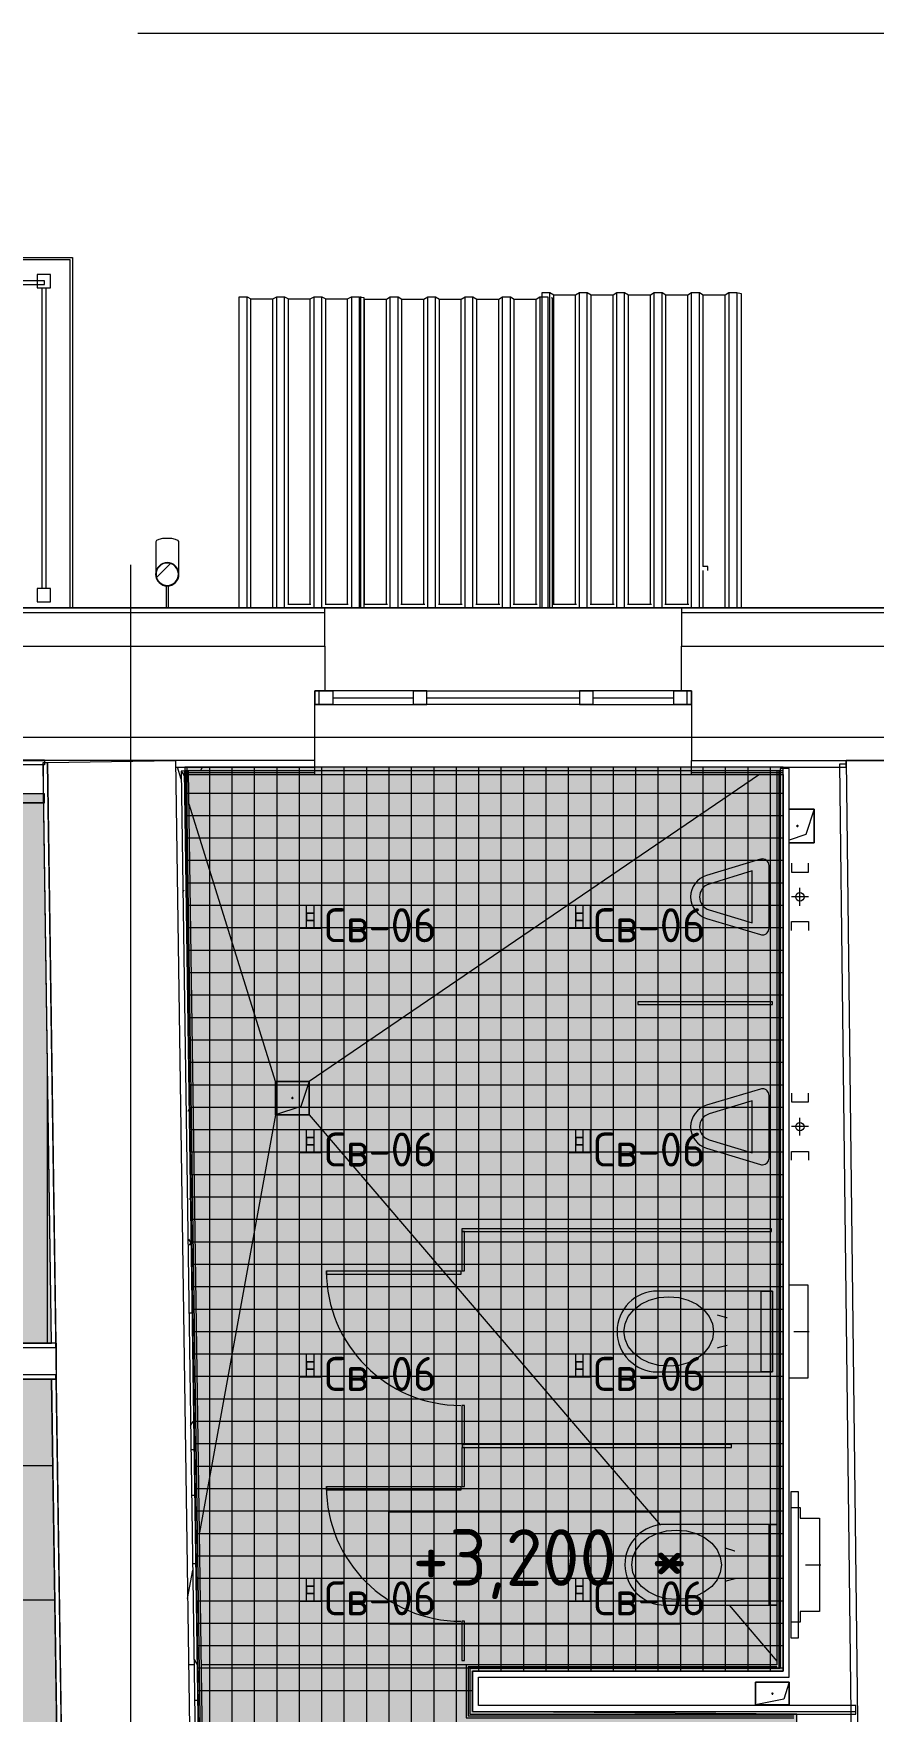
# Model space of a CAD drawing. Header units: millimetres. Extents: x -13069 to 207500, y -71366 to 56785.
# Drawn here: x 156993 to 160737, y 17881 to 25360 of the extents above; entities that cross this region are included whole.
import ezdxf

# ---------------------------------------------------------------- set-up
doc = ezdxf.new("R2010")
doc.units = ezdxf.units.MM
for name, color, linetype in [('PDF _Подложка без мебели', 7, 'Continuous'), ('PDF _светильники - марка', 7, 'Continuous'), ('PDF _Текст', 7, 'Continuous')]:
    doc.layers.add(name, color=color, linetype=linetype)
doc.layers.add('PDF _Потолки', color=7, linetype='Continuous', lineweight=5, true_color=0x535353)
doc.layers.add('PDF _Ригели', color=7, linetype='Continuous', true_color=0x959595)
doc.layers.add('PDF _светильники', color=7, linetype='Continuous', true_color=0xffffff)
doc.styles.add('PDF GOST Common', font='GOST_Common.ttf')

msp = doc.modelspace()

# ---------------------------------------------------------------- hatches: boundary and pattern name
at = {"layer": 'PDF _Потолки', "true_color": 0xffffff, "transparency": 33554559}
for points in [[(149742.021, 22100.942), (156747.02, 22100.942), (156747.02, 21931.442), (157035.423, 21931.442), (157035.423, 22100.942), (157072.624, 19522.042), (149742.021, 19522.341)], [(160335.02, 22089.642), (160335.02, 18060.241), (158950.022, 18060.241), (158950.022, 17881.243), (160395.024, 17868.243), (160395.024, 15413.543), (159043.724, 15413.543), (159043.724, 14664.044), (157772.721, 14664.044), (157667.424, 22089.642)], [(153778.324, 16790.341), (153778.324, 19362.744), (157073.32, 19361.843), (157111.424, 16790.341), (155887.919, 16790.341), (154857.92, 16790.341)]]:
    msp.add_hatch(color=7, dxfattribs=at).paths.add_polyline_path(points)

# ---------------------------------------------------------------- linework, layer by layer
at = {"layer": 'PDF _Подложка без мебели', "lineweight": 18}
for points in [[(152905.723, 24081.942), (152905.723, 24141.943), (152071.421, 24141.943), (152071.421, 24351.943), (152061.424, 24351.943), (152061.424, 24361.941), (157166.423, 24361.941), (157166.423, 22799.642)], [(157156.419, 22799.642), (157156.419, 24351.943), (152081.419, 24351.943), (152081.419, 24151.943), (154751.42, 24151.943)], [(152672.52, 24257.943), (152756.523, 24257.943), (152765.025, 24257.943), (152863.224, 24257.943), (152863.224, 24241.943), (154743.724, 24241.943), (157042.124, 24241.943), (157042.124, 24257.943), (154743.724, 24257.943)], [(157047.422, 24226.242), (157047.422, 22886.343), (157031.419, 22886.343), (157031.419, 24226.242)], [(157909.922, 22799.642), (157909.922, 24186.941), (157944.92, 24186.941), (157961.924, 24176.843), (158059.623, 24176.843), (158076.622, 24186.941), (158111.619, 24186.941), (158128.624, 24176.843), (158226.322, 24176.843), (158243.321, 24186.941), (158278.324, 24186.941), (158295.323, 24176.843), (158393.022, 24176.843), (158410.02, 24186.941), (158445.024, 24186.941), (158451.023, 24185.641)], [(157944.92, 22799.642), (157944.92, 24186.941)], [(157961.924, 22799.642), (157961.924, 24176.843)], [(158059.623, 22799.642), (158059.623, 24176.843)], [(158076.622, 22799.642), (158076.622, 24186.941)], [(158111.619, 22799.642), (158111.619, 24186.941)], [(158128.624, 22816.143), (158128.624, 24176.843)], [(158226.322, 22816.143), (158226.322, 24176.843)], [(158243.321, 22799.642), (158243.321, 24186.941)], [(158278.324, 22799.542), (158278.324, 24186.941)], [(158295.323, 22816.143), (158295.323, 24176.843)], [(158393.022, 22816.143), (158393.022, 24176.843)], [(158410.02, 24186.941), (158410.02, 22799.642)], [(158445.024, 24186.941), (158445.024, 22799.642)], [(158447.221, 24186.444), (158451.524, 24186.444), (158453.923, 24185.144)], [(158451.524, 22799.642), (158451.524, 24186.444)], [(158451.524, 24185.543), (158465.025, 24182.742), (158465.025, 22799.642)], [(158465.025, 24178.442), (158468.522, 24176.342), (158566.221, 24176.342), (158583.219, 24186.444), (158618.223, 24186.444), (158635.221, 24176.342), (158732.92, 24176.342), (158749.925, 24186.444), (158784.922, 24186.444), (158801.921, 24176.342), (158899.62, 24176.342), (158916.624, 24186.444), (158951.622, 24186.444), (158968.62, 24176.342), (159066.319, 24176.342), (159083.323, 24186.444), (159118.321, 24186.444), (159135.319, 24176.342), (159233.024, 24176.342), (159250.022, 24186.444), (159285.02, 24186.444), (159285.02, 22799.642)], [(158468.522, 22816.143), (158468.522, 24176.342)], [(158566.221, 22816.143), (158566.221, 24176.342)], [(158583.219, 22799.642), (158583.219, 24186.444)], [(158618.223, 22799.642), (158618.223, 24186.444)], [(158635.221, 22816.143), (158635.221, 24176.342)], [(158732.92, 22816.143), (158732.92, 24176.342)], [(158749.925, 22799.642), (158749.925, 24186.444)], [(158784.922, 22799.642), (158784.922, 24186.444)], [(158801.921, 22816.143), (158801.921, 24176.342)], [(158899.62, 22816.143), (158899.62, 24176.342)], [(158916.624, 22799.642), (158916.624, 24186.444)], [(158951.622, 22799.642), (158951.622, 24186.444)], [(158968.62, 22816.143), (158968.62, 24176.342)], [(159066.319, 22816.143), (159066.319, 24176.342)], [(159083.323, 22799.642), (159083.323, 24186.444)], [(159118.321, 22799.642), (159118.321, 24186.444)], [(159135.319, 22816.143), (159135.319, 24176.342)], [(159233.024, 22816.143), (159233.024, 24176.342)], [(159250.022, 24186.444), (159250.022, 22799.642)], [(159259.623, 22799.642), (159259.623, 24205.541), (159294.621, 24205.541), (159311.619, 24195.443), (159409.324, 24195.443), (159426.322, 24205.541), (159461.32, 24205.541), (159478.324, 24195.443), (159576.023, 24195.443), (159593.022, 24205.541), (159628.019, 24205.541), (159645.024, 24195.443), (159742.723, 24195.443), (159759.721, 24205.541), (159794.725, 24205.541), (159811.723, 24195.443), (159909.422, 24195.443), (159926.42, 24205.541), (159961.424, 24205.541), (159978.422, 24195.443), (160076.121, 24195.443), (160093.119, 24205.541), (160128.123, 24205.541), (160148.124, 24201.342), (160148.124, 22799.642)], [(159294.621, 22799.642), (159294.621, 24205.541)], [(159299.821, 24183.441), (159305.021, 24182.342), (159305.021, 22799.642)], [(159311.619, 22816.143), (159311.619, 24195.443)], [(159409.324, 22816.143), (159409.324, 24195.443)], [(159426.322, 22799.642), (159426.322, 24205.541)], [(159461.32, 22799.642), (159461.32, 24205.541)], [(159478.324, 22816.143), (159478.324, 24195.443)], [(159576.023, 22816.143), (159576.023, 24195.443)], [(159593.022, 22799.642), (159593.022, 24205.541)], [(159628.019, 22799.642), (159628.019, 24205.541)], [(159645.024, 22816.143), (159645.024, 24195.443)], [(159742.723, 22816.143), (159742.723, 24195.443)], [(159759.721, 22799.642), (159759.721, 24205.541)], [(159794.725, 22799.642), (159794.725, 24205.541)], [(159811.723, 22816.143), (159811.723, 24195.443)], [(159909.422, 22816.143), (159909.422, 24195.443)], [(159926.42, 22799.642), (159926.42, 24205.541)], [(159961.424, 22799.642), (159961.424, 24205.541)], [(159978.422, 22984.643), (159978.422, 24195.443)], [(160076.121, 22799.642), (160076.121, 24195.443)], [(160093.119, 24205.541), (160093.119, 22799.642)], [(160128.123, 24205.541), (160128.123, 22799.642)], [(157031.022, 22886.343), (157031.022, 24026.641)], [(156788.42, 22799.642), (156791.221, 22799.642), (158291.52, 22799.642), (159881.523, 22799.642), (161881.321, 22799.642), (163781.321, 22799.642), (164258.921, 22799.642), (164258.921, 23844.241), (164258.921, 22799.642), (164258.921, 22779.641)], [(157538.92, 22962.744), (157538.92, 22963.943), (157538.92, 22966.641), (157538.92, 22969.543), (157538.92, 22972.644), (157538.92, 22975.842), (157538.92, 22979.342), (157538.92, 22983.041), (157538.92, 22986.941), (157538.92, 22990.942), (157538.92, 22995.141), (157538.92, 22999.542), (157538.92, 23004.141), (157538.92, 23008.843), (157538.92, 23013.641), (157538.92, 23018.643), (157538.92, 23023.742), (157538.92, 23028.942), (157538.92, 23034.341), (157538.92, 23039.743), (157538.92, 23045.342), (157538.92, 23050.942), (157538.92, 23053.341), (157538.92, 23095.843)], [(157638.92, 23095.843), (157638.92, 23053.341), (157638.92, 23047.644), (157638.92, 23042.044), (157638.92, 23036.642), (157638.92, 23031.243), (157638.92, 23025.942), (157638.92, 23020.742), (157638.92, 23015.743), (157638.92, 23010.842), (157638.92, 23006.042), (157638.92, 23001.443), (157638.92, 22996.942), (157638.92, 22992.742), (157638.92, 22988.543), (157638.92, 22984.643), (157638.92, 22980.844), (157638.92, 22977.343), (157638.92, 22973.944), (157638.92, 22970.742), (157638.92, 22967.843), (157638.92, 22965.042), (157638.92, 22962.744)], [(157602.22, 22996.643), (157541.423, 22935.842)], [(159998.32, 22966.943), (159998.32, 22984.643), (159977.122, 22984.643)], [(159978.422, 22799.642), (159978.422, 22966.943)], [(157583.921, 22898.843), (157583.921, 22799.642)], [(157593.919, 22799.642), (157593.919, 22898.843)], [(158126.322, 22816.143), (158228.721, 22816.143)], [(158293.022, 22816.143), (158395.42, 22816.143)], [(158465.025, 22816.143), (158570.719, 22816.143)], [(158630.821, 22816.143), (158737.425, 22816.143)], [(158797.52, 22816.143), (158904.124, 22816.143)], [(158964.219, 22816.143), (159070.823, 22816.143)], [(159130.925, 22816.143), (159237.522, 22816.143)], [(159307.225, 22816.143), (159413.822, 22816.143)], [(159473.924, 22816.143), (159580.522, 22816.143)], [(159640.623, 22816.143), (159747.221, 22816.143)], [(159807.322, 22816.143), (159913.92, 22816.143)], [(161001.322, 22119.644), (161001.322, 22099.642), (161881.321, 22099.642), (161881.321, 22119.644), (161881.321, 22629.641), (161881.321, 22800.643), (159881.523, 22800.643), (158291.52, 22800.643), (156791.221, 22800.643), (156791.52, 22779.641), (158291.52, 22779.641)], [(158227.525, 22800.143), (158127.421, 22800.143)], [(158291.52, 22629.641), (158291.52, 22799.642), (158291.52, 22800.643)], [(158394.224, 22800.143), (158294.12, 22800.143)], [(158569.523, 22800.143), (158465.025, 22800.143)], [(158736.222, 22800.143), (158632.023, 22800.143)], [(158902.922, 22800.143), (158798.722, 22800.143)], [(159069.621, 22800.143), (158965.422, 22800.143)], [(159236.32, 22800.143), (159132.121, 22800.143)], [(159412.62, 22800.143), (159308.323, 22800.143)], [(159579.319, 22800.143), (159475.022, 22800.143)], [(159746.025, 22800.143), (159641.722, 22800.143)], [(159912.724, 22800.143), (159808.421, 22800.143)], [(159881.523, 22800.643), (159881.523, 22799.642), (159881.523, 22629.641)], [(159881.523, 22779.641), (159882.524, 22779.641), (161881.321, 22779.641)], [(155765.123, 22429.641), (155765.123, 22629.641), (158291.52, 22629.641), (158291.52, 22429.641)], [(159881.523, 22429.641), (159881.523, 22629.641), (161881.321, 22629.641)], [(157667.424, 22089.642), (157667.424, 22056.643), (158246.519, 22056.643), (158246.519, 22119.644), (158246.519, 22369.644), (158326.524, 22369.644), (158686.521, 22369.644), (158746.519, 22369.644), (158746.519, 22429.641), (158686.521, 22429.641), (158746.519, 22429.641), (159426.524, 22429.641), (159426.524, 22369.644), (159486.521, 22369.644), (159846.519, 22369.644), (159846.519, 22429.641), (159486.521, 22429.641), (159486.521, 22369.644), (159426.524, 22369.644), (158746.519, 22369.644), (158686.521, 22369.644), (158686.521, 22429.641), (158326.524, 22429.641), (158246.519, 22429.641), (158326.524, 22429.641), (158326.524, 22369.644), (158246.519, 22369.644), (158246.519, 22429.641), (158246.519, 22369.644)], [(158266.52, 22369.644), (158266.52, 22429.641)], [(158326.524, 22399.642), (158686.521, 22399.642)], [(158746.519, 22399.642), (159426.524, 22399.642)], [(159486.521, 22399.642), (159846.519, 22399.642)], [(159926.524, 22369.644), (159846.519, 22369.644), (159926.524, 22369.644), (159926.524, 22429.641), (159846.519, 22429.641), (159926.524, 22429.641), (159926.524, 22369.644), (159926.524, 22119.644), (160614.921, 22119.644), (160688.523, 15958.441), (160728.721, 15958.441), (160728.721, 15838.442), (160689.921, 15838.442), (160704.423, 14629.043)], [(159906.523, 22369.644), (159906.523, 22429.641)], [(153528.123, 14701.641), (153528.019, 14681.643), (156915.422, 14674.743), (156937.12, 14674.743), (156937.12, 14694.741), (153527.122, 14701.641), (153528.221, 15271.643), (157154.02, 15264.343), (157055.32, 22111.444), (157092.619, 19522.341), (157072.624, 19522.042), (157035.319, 22111.141), (157055.32, 22111.444), (157625.224, 22119.644), (157733.323, 14629.043), (158011.619, 14629.043), (158020.524, 14629.043), (158020.524, 14299.041)], [(155809.22, 22119.644), (157042.021, 22119.644), (157042.021, 22100.942), (155809.22, 22100.942), (154100.12, 22100.942)], [(158246.519, 22119.644), (157042.021, 22119.644), (157042.021, 22120.941), (155809.22, 22120.941)], [(156747.02, 22100.942), (156747.02, 21931.442), (157042.021, 21931.442), (157042.021, 21971.441), (156787.022, 21971.441), (156787.022, 22100.942)], [(157625.224, 22119.644), (157625.224, 22089.642), (157667.424, 22089.642), (158246.519, 22089.642)], [(157651.42, 22035.842), (157634.623, 22089.642)], [(157651.719, 22072.943), (157665.623, 22049.041)], [(157772.721, 14665.542), (157665.922, 22073.141)], [(157667.424, 22074.642), (158246.519, 22074.642)], [(157667.424, 22065.643), (158246.519, 22065.643)], [(157781.724, 14665.643), (157674.925, 22073.342)], [(157742.723, 22085.342), (157736.619, 22074.642)], [(157742.723, 22085.342), (157742.723, 22085.342)], [(160307.023, 22074.642), (160307.023, 18088.241), (158922.02, 18088.241), (158922.02, 17853.243), (160382.023, 17853.243)], [(159926.524, 22056.643), (159926.524, 22119.644), (159926.622, 22119.644)], [(160335.02, 22089.642), (159927.525, 22089.642), (159926.524, 22089.642)], [(159926.524, 22074.642), (160335.02, 22074.642)], [(159926.524, 22065.643), (160335.02, 22065.643)], [(160316.02, 22074.642), (160316.02, 18073.242)], [(160335.02, 22056.643), (160335.02, 22089.642), (160614.921, 22089.642), (160614.921, 22119.644)], [(160615.123, 22103.643), (160585.124, 22103.243), (160658.024, 16003.643), (160688.023, 16004.043)], [(161369.12, 14340.042), (161369.12, 14649.041), (161084.422, 14649.041), (161084.422, 14629.043), (160995.024, 22119.644), (160614.921, 22119.644), (160995.024, 22119.644), (161881.321, 22119.644)], [(160229.521, 22056.643), (158222.02, 20689.642), (158072.02, 20689.642), (158072.02, 20539.642), (157732.92, 18678.842)], [(158246.519, 22056.643), (159926.524, 22056.643), (160335.02, 22056.643), (160335.02, 18060.241), (158950.022, 18060.241), (158950.022, 17881.243), (160658.024, 17881.243)], [(158072.02, 20689.642), (157686.021, 21925.042)], [(160473.423, 21902.441), (160435.923, 21789.941), (160362.022, 21765.341)], [(160372.02, 21662.341), (160372.02, 21622.341), (160447.02, 21622.341), (160447.02, 21662.341)], [(157658.72, 21533.441), (157664.72, 21543.743)], [(160409.52, 21472.341), (160409.52, 21552.343)], [(160447.02, 21512.341), (160372.02, 21512.341)], [(160372.02, 21362.341), (160372.02, 21402.343), (160447.02, 21402.343), (160447.02, 21362.341)], [(157055.32, 19522.341), (157055.32, 20725.143)], [(157681.419, 20556.842), (157687.62, 20567.541)], [(160372.02, 20637.643), (160372.02, 20597.644), (160447.02, 20597.644), (160447.02, 20637.643)], [(158222.02, 20539.642), (159480.821, 19070.242)], [(160409.52, 20447.644), (160409.52, 20527.642)], [(160447.02, 20487.643), (160372.02, 20487.643)], [(160372.02, 20337.643), (160372.02, 20377.642), (160447.02, 20377.642), (160447.02, 20337.643)], [(157693.425, 20164.743), (157686.619, 20164.743)], [(157683.323, 19986.242), (157696.324, 19963.742)], [(157691.423, 19964.541), (157696.205, 19972.716)], [(157696.324, 19961.541), (157686.619, 19961.541)], [(160362.022, 19782.641), (160444.12, 19782.641), (160444.12, 19366.641), (160362.022, 19366.641)], [(160287.022, 19654.641), (160288.023, 19654.641), (160288.023, 19674.642), (160287.022, 19674.642)], [(160288.023, 19654.641), (160288.023, 19674.642)], [(157700.724, 19656.741), (157686.619, 19656.741)], [(160040.824, 19649.642), (160082.225, 19636.941), (160084.825, 19636.444)], [(160288.023, 19627.841), (160288.023, 19629.641), (160287.022, 19629.641)], [(160288.023, 19519.644), (160288.023, 19629.641)], [(153628.324, 19362.341), (152637.022, 19362.341), (152637.022, 19382.342), (152550.022, 19382.342), (152550.022, 19422.341), (152637.022, 19422.341), (152637.022, 19382.342), (157094.621, 19382.342), (157094.621, 19502.343), (157094.621, 19522.341), (152637.022, 19522.341), (152637.022, 19502.343), (152637.12, 19502.343)], [(160287.022, 19519.644), (160288.023, 19519.644), (160288.023, 19521.542)], [(160382.42, 19574.642), (160450.419, 19574.642)], [(157094.621, 19502.343), (152637.022, 19502.343), (152637.022, 19422.341)], [(160084.825, 19512.942), (160049.424, 19503.042), (160040.824, 19499.743)], [(160287.022, 19474.642), (160288.023, 19474.642), (160288.023, 19494.644), (160287.022, 19494.644)], [(160288.023, 19474.642), (160288.023, 19494.644)], [(153778.324, 19362.142), (157092.723, 19362.142), (157092.723, 19382.144), (153778.324, 19382.144)], [(157094.621, 19382.144), (157092.723, 19382.144)], [(157693.037, 19154.47), (157704.521, 19174.441)], [(157709.52, 19047.143), (157694.586, 19047.143)], [(159491.124, 19058.242), (159787.822, 18711.941)], [(157712.479, 18843.942), (157697.52, 18843.942)], [(157714.219, 18713.543), (157714.361, 18713.401)], [(160075.822, 18609.643), (160117.222, 18596.942), (160119.822, 18596.441)], [(157679.124, 18383.941), (157702.323, 18511.041)], [(157716.874, 18539.141), (157701.921, 18539.141)], [(160119.822, 18472.943), (160084.422, 18463.043), (160075.822, 18459.741)], [(160434.324, 18534.643), (160502.323, 18534.643)], [(160093.821, 18354.641), (160307.121, 18105.743)], [(157708.042, 18114.711), (157721.025, 18092.242)], [(157708.421, 18088.241), (157683.421, 18088.241)], [(158922.02, 18088.241), (157741.423, 18088.241)], [(160307.023, 18073.242), (160307.023, 18079.241), (158931.022, 18079.241), (158931.022, 17862.243), (160382.023, 17862.243)], [(160362.022, 18010.943), (160212.022, 18010.943), (160212.022, 17910.943)], [(157720.219, 17929.544), (157710.722, 17929.544)]]:
    msp.add_lwpolyline(points, dxfattribs=at)
for points in [[(157068.724, 24286.343), (157008.72, 24286.343), (157008.72, 24226.342), (157068.724, 24226.342)], [(157068.724, 22886.343), (157008.72, 22886.343), (157008.72, 22826.342), (157068.724, 22826.342)], [(159426.524, 22429.641), (159486.521, 22429.641)], [(157650.92, 22072.943), (157757.823, 14665.243), (157790.721, 14665.743), (157683.921, 22073.443)], [(160658.024, 17908.242), (158977.024, 17908.242), (158977.024, 18033.242), (160362.022, 18033.242), (160362.022, 22084.643), (160322.02, 22084.643), (160322.02, 18073.242), (158937.022, 18073.242), (158937.022, 17868.243), (160658.024, 17868.243)], [(160362.022, 21902.441), (160473.423, 21902.441), (160473.423, 21752.441), (160362.022, 21752.441), (160473.423, 21752.441), (160473.423, 21902.441)], [(160287.022, 21044.241), (159687.022, 21044.241), (159687.022, 21032.241), (160287.022, 21032.241)], [(158072.02, 20539.642), (158072.02, 20689.642), (158222.02, 20689.642), (158222.02, 20539.642)], [(158222.02, 20689.642), (158184.52, 20577.142), (158072.02, 20539.642), (158222.02, 20539.642)], [(160282.023, 20032.241), (158902.024, 20032.241), (158902.024, 20020.242), (160282.023, 20020.242)], [(158902.024, 20020.242), (158902.024, 19845.242), (158914.024, 19845.242), (158914.024, 20020.242)], [(158298.02, 19845.242), (158898.02, 19845.242), (158898.02, 19829.241), (158298.02, 19829.241)], [(160287.022, 19754.641), (160287.022, 19394.644), (160237.022, 19394.644), (160237.022, 19754.641)], [(159624.522, 19574.642), (159629.521, 19609.143), (159644.322, 19641.943), (159668.223, 19671.343), (159699.821, 19695.843), (159737.724, 19714.343), (159780.021, 19725.842), (159824.522, 19729.641), (159869.023, 19725.842), (159911.32, 19714.343), (159949.223, 19695.843), (159980.925, 19671.343), (160004.722, 19641.943), (160019.523, 19609.143), (160024.522, 19574.642), (160019.523, 19540.243), (160004.722, 19507.443), (159980.925, 19478.042), (159949.223, 19453.543), (159911.32, 19435.043), (159869.023, 19423.541), (159824.522, 19419.644), (159780.021, 19423.541), (159737.724, 19435.043), (159699.821, 19453.543), (159668.223, 19478.042), (159644.322, 19507.443), (159629.521, 19540.243)], [(157154.124, 15259.042), (157093.321, 19362.142), (157073.32, 19361.843), (157134.123, 15258.743)], [(158902.024, 19245.242), (158902.024, 19070.242), (158914.024, 19070.242), (158914.024, 19245.242)], [(158902.024, 19058.242), (158902.024, 18883.242), (158914.024, 18883.242), (158914.024, 19058.242)], [(160104.02, 19070.242), (158904.02, 19070.242), (158904.02, 19058.242), (160104.02, 19058.242)], [(158298.02, 18883.242), (158898.02, 18883.242), (158898.02, 18867.242), (158298.02, 18867.242)], [(160371.025, 18207.144), (160371.025, 18862.142), (160402.024, 18862.142), (160402.024, 18207.144)], [(160371.025, 18789.642), (160411.021, 18789.642), (160411.021, 18742.642), (160496.025, 18742.642), (160496.025, 18326.641), (160411.021, 18326.641), (160411.021, 18279.641), (160371.025, 18279.641)], [(159659.52, 18534.643), (159664.524, 18569.143), (159679.319, 18601.943), (159703.221, 18631.341), (159734.825, 18655.844), (159772.721, 18674.343), (159815.025, 18685.842), (159859.52, 18689.642), (159904.02, 18685.842), (159946.324, 18674.343), (159984.22, 18655.844), (160015.922, 18631.341), (160039.72, 18601.943), (160054.521, 18569.143), (160059.52, 18534.643), (160054.521, 18500.244), (160039.72, 18467.443), (160015.922, 18438.043), (159984.22, 18413.543), (159946.324, 18395.043), (159904.02, 18383.541), (159859.52, 18379.641), (159815.025, 18383.541), (159772.721, 18395.043), (159734.825, 18413.543), (159703.221, 18438.043), (159679.319, 18467.443), (159664.524, 18500.244)], [(158902.024, 18283.242), (158902.024, 18108.242), (158914.024, 18108.242), (158914.024, 18283.242)], [(160212.022, 17910.943), (160212.022, 18010.943), (160362.022, 18010.943), (160362.022, 17910.943)], [(160362.022, 18010.943), (160337.022, 17935.943), (160212.022, 17910.943), (160362.022, 17910.943)]]:
    msp.add_lwpolyline(points, close=True, dxfattribs=at)
for points in [[(157426.622, -7031.659, -0.41419022), (157826.622, -7431.659, -0.4141845), (157426.622, -7831.659, -0.4141845), (157026.622, -7431.659, -0.41419022), (157426.622, -7031.659), (157426.622, 22991.241)], [(107330.522, 22223.342, -0.41418881), (106930.522, 21823.342, -0.41428191), (106530.522, 22223.342, -0.4142791), (106930.522, 22623.342, -0.414186), (107330.522, 22223.342), (174981.919, 22223.342)], [(160233.323, 21680.041), (159993.119, 21607.443, 0.33015233), (159922.02, 21511.743, 0.33158705), (159993.321, 21415.942), (160233.323, 21343.441, 0.07717017), (160242.021, 21342.141, 0.41503391), (160272.02, 21372.341), (160272.02, 21651.342, 0.41379711), (160242.021, 21681.341)], [(158149.522, 20614.642, 0.42053178), (158147.02, 20617.141, 0.42012106), (158144.523, 20614.642)]]:
    msp.add_lwpolyline(points, format="xyb", dxfattribs=at)
for points in [[(157536.924, 22949.642, 0.41396661), (157588.92, 22897.644, 0.41394273), (157640.922, 22949.642, 0.41464677), (157588.92, 23001.641, 0.41467066)], [(157638.92, 22949.642, 0.41475695), (157588.92, 22999.642, 0.41475695), (157538.92, 22949.642, 0.4140015), (157588.92, 22899.642, 0.4140015)], [(160398.423, 21824.941, 0.41967086), (160400.92, 21827.441, 0.41987495), (160398.423, 21829.943, 0.42026984), (160395.921, 21827.441, 0.42006503)], [(159962.022, 21511.743, 0.33184549), (160004.82, 21454.241), (160197.02, 21396.142), (160197.02, 21627.243), (160004.722, 21569.143, 0.33068945)], [(160233.323, 20318.743, 0.0689291), (160242.021, 20317.443, 0.41379711), (160272.02, 20347.644), (160272.02, 20626.641, 0.41503335), (160242.021, 20656.643, 0.07594041), (160233.323, 20655.343), (159993.119, 20582.742, 0.33090836), (159922.02, 20487.042, 0.33119773), (159993.321, 20391.241)], [(159962.022, 20487.042, 0.33124669), (160004.82, 20429.544), (160197.02, 20371.542), (160197.02, 20602.642), (160004.722, 20544.543, 0.3309455)], [(159593.919, 19574.642, 0.41416387), (159773.924, 19394.644), (160287.022, 19394.644), (160287.022, 19754.641), (159773.924, 19754.641, 0.41437379)], [(159628.923, 18534.643, 0.41417357), (159808.921, 18354.641), (160307.023, 18354.641), (160272.02, 18354.641), (160272.02, 18714.642), (160307.023, 18714.642), (159808.921, 18714.642, 0.41438049)], [(160287.022, 17958.441, 0.41935746), (160289.524, 17960.943, 0.41915892), (160287.022, 17963.442, 0.41915899), (160284.52, 17960.943, 0.41935749)]]:
    msp.add_lwpolyline(points, format="xyb", close=True, dxfattribs=at)
for centre, radius in [((160409.55, 21512.273), 18.97), ((160409.615, 20487.638), 18.905)]:
    msp.add_circle(centre, radius, dxfattribs=at)
for centre, radius, start, end in [((160398.398, 21826.874), 1.933, 232.4766324, 270.739234), ((158898.113, 19845.334), 600.092, 180.0088093, 269.9911907), ((158898.113, 18883.335), 600.092, 180.0088093, 269.9911907), ((160286.851, 17960.952), 2.332, 116.2607586, 180.2105123)]:
    msp.add_arc(centre, radius, start, end, dxfattribs=at)
for points in [[(157538.643, 23095.982), (157538.643, 23104.484), (157561.043, 23111.482), (157588.643, 23111.482)], [(157588.643, 23111.482), (157616.243, 23111.482), (157638.643, 23104.484), (157638.643, 23095.982)], [(160395.921, 21827.441), (160395.921, 21828.341), (160396.421, 21829.141), (160397.221, 21829.641)], [(160398.423, 21829.943), (160399.62, 21829.943), (160400.523, 21829.241), (160400.822, 21828.143)], [(160400.822, 21826.843), (160400.523, 21825.741), (160399.62, 21824.941), (160398.423, 21824.941)], [(160233.323, 21680.041), (160236.222, 21680.844), (160239.122, 21681.341), (160242.021, 21681.341)], [(160272.02, 21372.341), (160272.02, 21372.241), (160272.02, 21372.143), (160272.02, 21372.143)], [(158144.523, 20614.642), (158144.523, 20615.542), (158145.024, 20616.442), (158145.823, 20616.842)], [(158147.02, 20612.142), (158145.622, 20612.142), (158144.523, 20613.342), (158144.523, 20614.642)], [(158147.02, 20612.142), (158146.623, 20612.142), (158146.22, 20612.341), (158145.823, 20612.542)], [(158147.02, 20617.141), (158148.222, 20617.141), (158149.119, 20616.442), (158149.424, 20615.341)], [(158149.522, 20614.642), (158149.522, 20613.342), (158148.423, 20612.142), (158147.02, 20612.142)], [(158149.424, 20614.044), (158149.119, 20612.942), (158148.222, 20612.142), (158147.02, 20612.142)], [(160272.02, 20347.644), (160272.02, 20347.644), (160272.02, 20347.543), (160272.02, 20347.442)], [(160287.022, 17958.441), (160286.619, 17958.441), (160286.222, 17958.541), (160285.82, 17958.743)], [(160287.022, 17963.442), (160288.224, 17963.442), (160289.122, 17962.643), (160289.421, 17961.541)], [(160289.421, 17960.241), (160289.122, 17959.143), (160288.224, 17958.441), (160287.022, 17958.441)]]:
    msp.add_open_spline(points, degree=3, dxfattribs=at)
at = {"layer": 'PDF _Подложка без мебели', "lineweight": 0, "transparency": 33554559}
msp.add_solid([(157037.321, 21971.441), (157037.919, 21931.442), (156747.02, 21971.441), (156747.02, 21931.442)], dxfattribs=at)
at = {"layer": 'PDF _Потолки', "color": 7, "lineweight": 13}
for points in [[(149742.021, 22100.942), (149742.021, 19522.341), (157072.624, 19522.042), (157035.423, 22100.942), (157035.423, 21931.442), (156747.02, 21931.442), (156747.02, 22100.942)], [(160335.02, 22089.642), (157667.424, 22089.642), (157772.721, 14664.044), (159043.724, 14664.044), (159043.724, 15413.543), (160395.024, 15413.543), (160395.024, 17868.243), (158950.022, 17881.243), (158950.022, 18060.241), (160335.02, 18060.241)], [(153778.324, 16790.341), (154857.92, 16790.341), (155887.919, 16790.341), (157111.424, 16790.341), (157073.32, 19361.843), (153778.324, 19362.744)]]:
    msp.add_lwpolyline(points, close=True, dxfattribs=at)
at = {"layer": 'PDF _Потолки', "color": 161, "lineweight": 20, "true_color": 0x40a5ff}
for points in [[(160335.02, 22073.342), (157667.655, 22073.342)], [(157676.622, 22089.642), (157676.622, 21441.143)], [(157776.622, 22089.642), (157776.622, 14664.044)], [(157876.622, 22089.642), (157876.622, 14664.044)], [(157976.622, 22089.642), (157976.622, 14664.044)], [(158076.622, 22089.642), (158076.622, 14664.044)], [(158176.622, 22089.642), (158176.622, 14664.044)], [(158276.622, 22089.642), (158276.622, 14664.044)], [(158376.622, 22089.642), (158376.622, 14664.044)], [(158476.622, 22089.642), (158476.622, 14664.044)], [(158576.622, 22089.642), (158576.622, 14664.044)], [(158676.622, 22089.642), (158676.622, 14664.044)], [(158776.622, 22089.642), (158776.622, 14664.044)], [(158876.622, 22089.642), (158876.622, 14664.044)], [(158976.622, 22089.642), (158976.622, 18060.241)], [(159076.622, 22089.642), (159076.622, 18060.241)], [(159176.622, 22089.642), (159176.622, 18060.241)], [(159276.622, 22089.642), (159276.622, 18060.241)], [(159376.622, 22089.642), (159376.622, 18060.241)], [(159476.622, 22089.642), (159476.622, 18060.241)], [(159576.622, 22089.642), (159576.622, 18060.241)], [(159676.622, 22089.642), (159676.622, 18060.241)], [(159776.622, 22089.642), (159776.622, 18060.241)], [(159876.622, 22089.642), (159876.622, 18060.241)], [(159976.622, 22089.642), (159976.622, 18060.241)], [(160076.622, 22089.642), (160076.622, 18060.241)], [(160176.622, 22089.642), (160176.622, 18060.241)], [(160276.622, 22089.642), (160276.622, 18060.241)], [(160335.02, 21973.342), (157669.073, 21973.342)], [(160335.02, 21873.342), (157670.524, 21873.342)], [(160335.02, 21773.342), (157671.922, 21773.342)], [(160335.02, 21673.342), (157673.327, 21673.342)], [(160335.02, 21573.342), (157674.745, 21573.342)], [(160335.02, 21473.342), (157676.163, 21473.342)], [(160335.02, 21373.342), (157677.623, 21373.342)], [(160335.02, 21273.342), (157679.02, 21273.342)], [(160335.02, 21173.342), (157680.424, 21173.342)], [(160335.02, 21073.342), (157681.835, 21073.342)], [(160335.02, 20973.342), (157683.253, 20973.342)], [(160335.02, 20873.342), (157684.671, 20873.342)], [(160335.02, 20773.342), (157686.125, 20773.342)], [(160335.02, 20673.342), (157687.522, 20673.342)], [(160335.02, 20573.342), (157688.925, 20573.342)], [(160335.02, 20473.342), (157690.343, 20473.342)], [(160335.02, 20373.342), (157691.761, 20373.342)], [(160335.02, 20273.342), (157693.223, 20273.342)], [(160335.02, 20173.342), (157694.621, 20173.342)], [(160335.02, 20073.342), (157696.025, 20073.342)], [(160335.02, 19973.342), (157697.433, 19973.342)], [(160335.02, 19873.342), (157698.852, 19873.342)], [(160335.02, 19773.342), (157700.322, 19773.342)], [(160335.02, 19673.342), (157701.719, 19673.342)], [(160335.02, 19573.342), (157703.123, 19573.342)], [(160335.02, 19473.342), (157704.524, 19473.342)], [(160335.02, 19373.342), (157705.942, 19373.342)], [(160335.02, 19273.342), (157707.36, 19273.342)], [(160335.02, 19173.342), (157708.824, 19173.342)], [(160335.02, 19073.342), (157710.221, 19073.342)], [(160335.02, 18973.342), (157711.619, 18973.342)], [(160335.02, 18873.342), (157713.032, 18873.342)], [(160335.02, 18773.342), (157714.45, 18773.342)], [(160335.02, 18673.342), (157715.922, 18673.342)], [(160335.02, 18573.342), (157717.32, 18573.342)], [(160335.02, 18473.342), (157718.724, 18473.342)], [(160335.02, 18373.342), (157720.121, 18373.342)], [(160335.02, 18273.342), (157721.54, 18273.342)], [(160335.02, 18173.342), (157723.02, 18173.342)], [(160335.02, 18073.342), (157724.424, 18073.342)], [(158950.022, 17973.342), (157725.822, 17973.342)]]:
    msp.add_lwpolyline(points, dxfattribs=at)
at = {"layer": 'PDF _Потолки', "color": 7, "lineweight": 13}
for points in [[(157079.029, 18976.544), (153778.324, 18976.544)], [(157087.919, 18376.544), (153778.324, 18376.544)]]:
    msp.add_lwpolyline(points, dxfattribs=at)
at = {"layer": 'PDF _Ригели', "color": 7, "lineweight": 18}
for points in [[(157426.622, -2015.058), (157426.622, 22954.141)], [(108736.521, 22223.342), (174981.919, 22223.342)]]:
    msp.add_lwpolyline(points, dxfattribs=at)
at = {"layer": 'PDF _Ригели', "lineweight": 18}
msp.add_lwpolyline([(158576.121, 18270.141), (158576.121, 18770.141), (159876.121, 18770.141), (159876.121, 18270.141)], close=True, dxfattribs=at)
at = {"layer": 'PDF _светильники', "color": 7, "lineweight": 13}
for points in [[(158176.622, 21373.141), (158276.622, 21373.141), (158276.622, 21473.141), (158176.622, 21473.141)], [(159376.42, 21373.141), (159476.42, 21373.141), (159476.42, 21473.141), (159376.42, 21473.141)], [(158176.622, 20373.141), (158276.622, 20373.141), (158276.622, 20473.141), (158176.622, 20473.141)], [(159376.42, 20373.141), (159476.42, 20373.141), (159476.42, 20473.141), (159376.42, 20473.141)], [(158176.622, 19373.141), (158276.622, 19373.141), (158276.622, 19473.141), (158176.622, 19473.141)], [(159376.42, 19373.141), (159476.42, 19373.141), (159476.42, 19473.141), (159376.42, 19473.141)], [(158176.622, 18373.141), (158276.622, 18373.141), (158276.622, 18473.141), (158176.622, 18473.141)], [(159376.42, 18373.141), (159476.42, 18373.141), (159476.42, 18473.141), (159376.42, 18473.141)]]:
    msp.add_lwpolyline(points, close=True, dxfattribs=at)
for points in [[(158210.02, 21373.141), (158210.02, 21473.141)], [(158243.321, 21373.141), (158243.321, 21473.141)], [(159409.825, 21373.141), (159409.825, 21473.141)], [(159443.119, 21373.141), (159443.119, 21473.141)], [(158243.321, 21406.442), (158243.321, 21439.843), (158210.02, 21439.843), (158210.02, 21406.442), (158243.321, 21406.442), (158210.02, 21406.442)], [(158210.02, 21439.843), (158243.321, 21439.843)], [(159443.119, 21406.442), (159443.119, 21439.843), (159409.825, 21439.843), (159409.825, 21406.442), (159443.119, 21406.442), (159409.825, 21406.442)], [(159409.825, 21439.843), (159443.119, 21439.843)], [(158210.02, 20373.141), (158210.02, 20473.141)], [(158243.321, 20406.442), (158243.321, 20439.843), (158210.02, 20439.843), (158210.02, 20406.442), (158243.321, 20406.442), (158210.02, 20406.442)], [(158210.02, 20439.843), (158243.321, 20439.843)], [(158243.321, 20373.141), (158243.321, 20473.141)], [(159409.825, 20373.141), (159409.825, 20473.141)], [(159443.119, 20406.442), (159443.119, 20439.843), (159409.825, 20439.843), (159409.825, 20406.442), (159443.119, 20406.442), (159409.825, 20406.442)], [(159409.825, 20439.843), (159443.119, 20439.843)], [(159443.119, 20373.141), (159443.119, 20473.141)], [(158210.02, 19373.141), (158210.02, 19473.141)], [(158243.321, 19373.141), (158243.321, 19473.141)], [(159409.825, 19373.141), (159409.825, 19473.141)], [(159443.119, 19373.141), (159443.119, 19473.141)], [(158243.321, 19406.442), (158243.321, 19439.843), (158210.02, 19439.843), (158210.02, 19406.442), (158243.321, 19406.442), (158210.02, 19406.442)], [(158210.02, 19439.843), (158243.321, 19439.843)], [(159443.119, 19406.442), (159443.119, 19439.843), (159409.825, 19439.843), (159409.825, 19406.442), (159443.119, 19406.442), (159409.825, 19406.442)], [(159409.825, 19439.843), (159443.119, 19439.843)], [(158210.02, 18373.141), (158210.02, 18473.141)], [(158243.321, 18373.141), (158243.321, 18473.141)], [(159409.825, 18373.141), (159409.825, 18473.141)], [(159443.119, 18373.141), (159443.119, 18473.141)], [(158243.321, 18406.442), (158243.321, 18439.843), (158210.02, 18439.843), (158210.02, 18406.442), (158243.321, 18406.442), (158210.02, 18406.442)], [(158210.02, 18439.843), (158243.321, 18439.843)], [(159443.119, 18406.442), (159443.119, 18439.843), (159409.825, 18439.843), (159409.825, 18406.442), (159443.119, 18406.442), (159409.825, 18406.442)], [(159409.825, 18439.843), (159443.119, 18439.843)]]:
    msp.add_lwpolyline(points, dxfattribs=at)
at = {"layer": 'PDF _светильники', "color": 14, "lineweight": 0, "true_color": 0xa80f02, "transparency": 33554559}
for points in [[(158176.622, 21373.141), (158276.622, 21373.141), (158176.622, 21473.141), (158276.622, 21473.141)], [(158176.622, 21373.141), (158276.622, 21373.141), (158176.622, 21473.141), (158276.622, 21473.141)], [(159376.42, 21373.141), (159476.42, 21373.141), (159376.42, 21473.141), (159476.42, 21473.141)], [(159376.42, 21373.141), (159476.42, 21373.141), (159376.42, 21473.141), (159476.42, 21473.141)], [(158176.622, 20373.141), (158276.622, 20373.141), (158176.622, 20473.141), (158276.622, 20473.141)], [(158176.622, 20373.141), (158276.622, 20373.141), (158176.622, 20473.141), (158276.622, 20473.141)], [(159376.42, 20373.141), (159476.42, 20373.141), (159376.42, 20473.141), (159476.42, 20473.141)], [(159376.42, 20373.141), (159476.42, 20373.141), (159376.42, 20473.141), (159476.42, 20473.141)], [(158176.622, 19373.141), (158276.622, 19373.141), (158176.622, 19473.141), (158276.622, 19473.141)], [(158176.622, 19373.141), (158276.622, 19373.141), (158176.622, 19473.141), (158276.622, 19473.141)], [(159376.42, 19373.141), (159476.42, 19373.141), (159376.42, 19473.141), (159476.42, 19473.141)], [(159376.42, 19373.141), (159476.42, 19373.141), (159376.42, 19473.141), (159476.42, 19473.141)], [(158176.622, 18373.141), (158276.622, 18373.141), (158176.622, 18473.141), (158276.622, 18473.141)], [(158176.622, 18373.141), (158276.622, 18373.141), (158176.622, 18473.141), (158276.622, 18473.141)], [(159376.42, 18373.141), (159476.42, 18373.141), (159376.42, 18473.141), (159476.42, 18473.141)], [(159376.42, 18373.141), (159476.42, 18373.141), (159376.42, 18473.141), (159476.42, 18473.141)]]:
    msp.add_solid(points, dxfattribs=at)
at = {"layer": 'PDF _светильники - марка', "lineweight": 13}
msp.add_lwpolyline([(165495.121, 17964.541), (162723.82, 25359.942), (162451.121, 25359.942), (157458.323, 25359.942)], dxfattribs=at)

# ---------------------------------------------------------------- texts
at = {"layer": 'PDF _Текст', "char_height": 151.5063, "attachment_point": 4, "style": 'PDF GOST Common'}
for insert in [(158288.581, 21385.478), (159488.375, 21385.478), (158288.581, 20385.71), (159488.375, 20385.71), (158288.581, 19385.585), (159488.375, 19385.585), (158288.581, 18385.461), (159488.375, 18385.461)]:
    msp.add_mtext('Св-06', dxfattribs=dict(at, insert=insert))
at = {"layer": 'PDF _Текст', "color": 252, "true_color": 0x959595, "insert": (158681.575, 18537.608), "char_height": 252.5097, "attachment_point": 4, "style": 'PDF GOST Common'}
msp.add_mtext('+3,200 *', dxfattribs=at)

doc.saveas('drawing.dxf')
